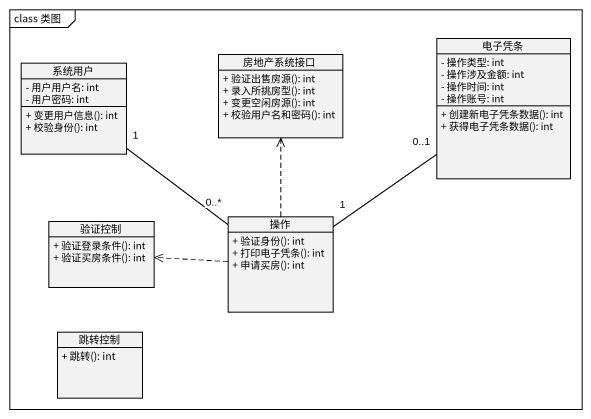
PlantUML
@startuml
mainframe class 类图
hide circle
hide empty members
skinparam classAttributeIconSize 0
class 电子凭条 {
  - 操作类型: int
  - 操作涉及金额: int
  - 操作时间: int
  - 操作账号: int
  + 创建新电子凭条数据(): int
  + 获得电子凭条数据(): int
}
class 系统用户 {
  - 用户用户名: int
  - 用户密码: int
  + 变更用户信息(): int
  + 校验身份(): int
}
class 房地产系统接口 {
  + 验证出售房源(): int
  + 录入所挑房型(): int
  + 变更空闲房源(): int
  + 校验用户名和密码(): int
}
class 操作 {
  + 验证身份(): int
  + 打印电子凭条(): int
  + 申请买房(): int
}
class 验证控制 {
  + 验证登录条件(): int
  + 验证买房条件(): int
}
class 跳转控制 {
  + 跳转(): int
}
操作 "1" -up- "0..1" 电子凭条
操作 "0..*" -up- "1" 系统用户
操作 .up.> 房地产系统接口
操作 .left.> 验证控制
@enduml
